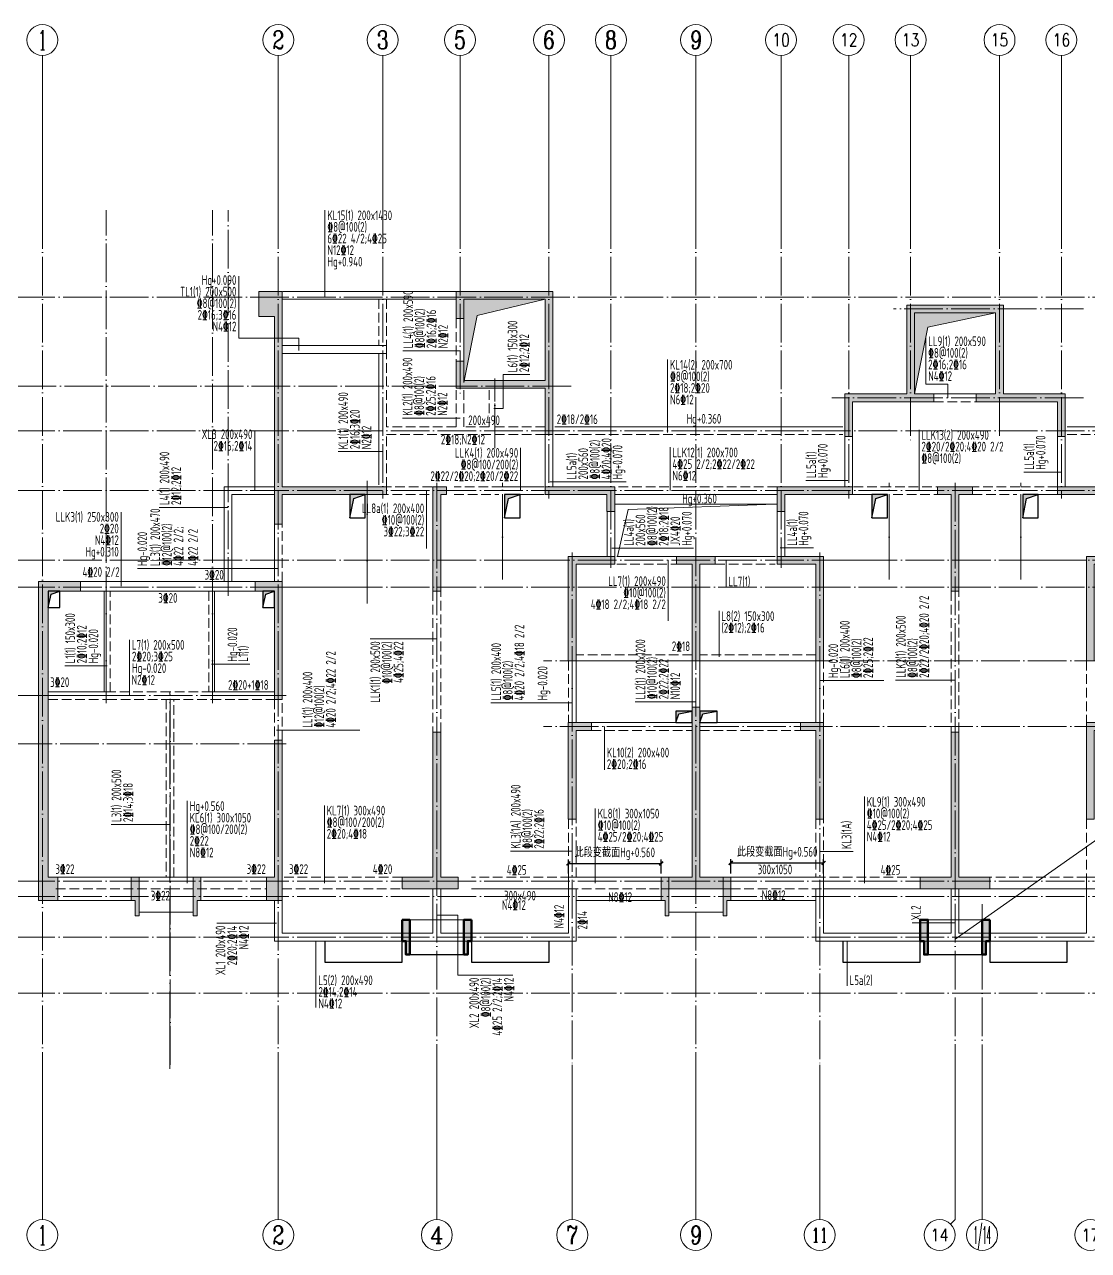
# Model space of a CAD drawing. Extents: x 5874492 to 7194610, y -939842 to -279257.
# Drawn here: x 6987023 to 7014535, y -743346 to -711637 of the extents above; entities that cross this region are included whole.
import ezdxf
from ezdxf.enums import TextEntityAlignment as Align

# ---------------------------------------------------------------- set-up
doc = ezdxf.new("R2010")
doc.units = 0
doc.header["$LTSCALE"] = 1000
doc.linetypes.add('DASH', pattern=[0.35, 0.25, -0.1])
doc.linetypes.add('DOTE', pattern=[2.42, 2, -0.2, 0.02, -0.2])
for name, color, linetype, lineweight in [('A-墙体', 140, 'Continuous', 50), ('A-大样-填充', 8, 'Continuous', 9), ('A-标注-轴号', 3, 'Continuous', 15), ('A-标注-轴号文字', 7, 'Continuous', 15), ('A-轴线-塔楼', 1, 'DOTE', 9), ('A-轴线-塔楼$J4-三层平面图-山2', 1, 'DOTE', 9), ('A-轴线-隔墙', 41, 'DOTE', 9), ('S-基础-DQ', 6, 'Continuous', 20), ('S-墙柱-HATCH', 251, 'Continuous', 20), ('S-墙柱-WALL', 6, 'Continuous', 20), ('S-大样-DIM', 3, 'Continuous', 20), ('S-大样-HATCH', 251, 'Continuous', 20), ('S-大样-实线', 2, 'Continuous', 20), ('S-板-BEAM', 4, 'DASH', 20), ('S-板-BEAM-CON', 2, 'Continuous', 20), ('S-板-板面填充', 251, 'Continuous', 20), ('S-板-模板线条', 140, 'Continuous', 20), ('S-板-洞口边线', 211, 'Continuous', 20), ('S-梁-垂直原位标注', 140, 'Continuous', 20), ('S-梁-垂直集中标注', 45, 'Continuous', 20), ('S-梁-水平原位标注', 21, 'Continuous', 20), ('S-梁-水平集中标注', 191, 'Continuous', 20), ('S-轴网-轴号', 3, 'Continuous', 20)]:
    doc.layers.add(name, color=color, linetype=linetype, lineweight=lineweight)
doc.layers.add('HOLE', color=5, linetype='Continuous')
doc.layers.add('HOLE_HATCH', color=9, linetype='Continuous')
doc.styles.add('_TCH_AXIS', font='COMPLEX.shx', dxfattribs={"bigfont": 'hztxt.shx'})
doc.styles.add('COMPLEX', font='COMPLEX')
doc.styles.add('TSSD_Rein', font='tssdeng.shx', dxfattribs={"width": 0.7, "bigfont": 'hztxt.shx'})
doc.styles.add('TSSD_REIN_T3', font='tssdeng.shx', dxfattribs={"width": 0.7, "bigfont": 'hztxt.shx'})
doc.dimstyles.new('_TCH_ARCH&&100', dxfattribs={"dimtxt": 250, "dimasz": 100, "dimexe": 100, "dimexo": 100, "dimgap": 100, "dimtad": 1, "dimdec": 0, "dimzin": 0, "dimdsep": 46, "dimtxsty": 'TSSD_REIN_T3', "dimblk": 'ARCHTICK', "dimcen": 0.09, "dimclrt": 7, "dimazin": 2, "dimtfac": 1, "dimtdec": 0, "dimtix": 1, "dimtmove": 2, "dimatfit": 3, "dimfxl": 0, "dimtolj": 1, "dimtzin": 0, "dimarcsym": 0})

# ---------------------------------------------------------------- blocks, each defined once
blk = doc.blocks.new('20191023.11405152')
at = {"layer": 'S-大样-HATCH'}
h = blk.add_hatch(color=256, dxfattribs=at)
h.dxf.hatch_style = 1
h.paths.add_polyline_path([(-100, 0), (0, 0), (0, -400), (100, -400), (100, 600), (-100, 600)])
at = {"layer": 'S-大样-实线'}
blk.add_lwpolyline([(-100, 0), (0, 0), (0, -400), (100, -400), (100, 600), (-100, 600)], close=True, dxfattribs=at)
blk = doc.blocks.new('_ArchTick')
at = {"color": 0, "linetype": 'ByBlock', "const_width": 0.4}
blk.add_lwpolyline([(-0.5, -0.5), (0.5, 0.5)], dxfattribs=at)
blk = doc.blocks.new('*D1884')
at = {"layer": 'Defpoints', "color": 0, "linetype": 'Continuous'}
for p in [(7003485, -733335), (7001085, -733693), (7003485, -733693)]:
    blk.add_point(p, dxfattribs=at)
at = {"layer": 'S-梁-水平集中标注', "color": 0, "linetype": 'Continuous', "lineweight": -2}
for p, q in [((7001085, -733593), (7001085, -733235)), ((7001085, -733335), (7003485, -733335)), ((7003485, -733593), (7003485, -733235))]:
    blk.add_line(p, q, dxfattribs=at)
at = {"layer": 'S-梁-水平集中标注', "color": 0, "linetype": 'Continuous', "lineweight": -2, "xscale": 100, "yscale": 100, "zscale": 100, "rotation": 180}
blk.add_blockref('_ArchTick', (7001085, -733335), dxfattribs=at)
at = {"layer": 'S-梁-水平集中标注', "color": 0, "linetype": 'Continuous', "lineweight": -2, "xscale": 100, "yscale": 100, "zscale": 100}
blk.add_blockref('_ArchTick', (7003485, -733335), dxfattribs=at)
at = {"layer": 'S-梁-水平集中标注', "color": 7, "linetype": 'Continuous', "insert": (7002285, -733086), "char_height": 250, "attachment_point": 5, "style": 'TSSD_REIN_T3'}
blk.add_mtext('\\A1;此段变截面Hg+0.560', dxfattribs=at)
blk = doc.blocks.new('*D1885')
at = {"layer": 'Defpoints', "color": 0, "linetype": 'Continuous'}
for p in [(7007685, -733321), (7005285, -733693), (7007685, -733693)]:
    blk.add_point(p, dxfattribs=at)
at = {"layer": 'S-梁-水平集中标注', "color": 0, "linetype": 'Continuous', "lineweight": -2}
for p, q in [((7005285, -733593), (7005285, -733221)), ((7005285, -733321), (7007685, -733321)), ((7007685, -733593), (7007685, -733221))]:
    blk.add_line(p, q, dxfattribs=at)
at = {"layer": 'S-梁-水平集中标注', "color": 0, "linetype": 'Continuous', "lineweight": -2, "xscale": 100, "yscale": 100, "zscale": 100, "rotation": 180}
blk.add_blockref('_ArchTick', (7005285, -733321), dxfattribs=at)
at = {"layer": 'S-梁-水平集中标注', "color": 0, "linetype": 'Continuous', "lineweight": -2, "xscale": 100, "yscale": 100, "zscale": 100}
blk.add_blockref('_ArchTick', (7007685, -733321), dxfattribs=at)
at = {"layer": 'S-梁-水平集中标注', "color": 7, "linetype": 'Continuous', "insert": (7006485, -733072), "char_height": 250, "attachment_point": 5, "style": 'TSSD_REIN_T3'}
blk.add_mtext('\\A1;此段变截面Hg+0.560', dxfattribs=at)
blk = doc.blocks.new('sfdhgfjhgfkjhgkjhgk')
at = {"layer": 'S-板-BEAM'}
for p, q in [((6597491, -1417404), (6597491, -1418604)), ((6597691, -1418704), (6597691, -1417404)), ((6599491, -1417904), (6599491, -1419054)), ((6597691, -1420704), (6597691, -1418704)), ((6599491, -1419754), (6599491, -1420704)), ((6599691, -1420704), (6599691, -1419754)), ((6600341, -1419754), (6600341, -1420704)), ((6600491, -1420704), (6600491, -1419754)), ((6611841, -1420054), (6612941, -1420054)), ((6599491, -1420704), (6597691, -1420704)), ((6600341, -1420704), (6599691, -1420704)), ((6601791, -1420704), (6600491, -1420704)), ((6597691, -1422254), (6597691, -1420904)), ((6597691, -1420904), (6601791, -1420904)), ((6602041, -1420904), (6609491, -1420904)), ((6615291, -1420904), (6621741, -1420904)), ((6598866, -1422254), (6597691, -1422254)), ((6600666, -1422254), (6599441, -1422254)), ((6607791, -1422254), (6603591, -1422254)), ((6610716, -1422254), (6609741, -1422254)), ((6612141, -1422254), (6610716, -1422254)), ((6614066, -1422254), (6612841, -1422254)), ((6615041, -1422254), (6614066, -1422254)), ((6597141, -1422454), (6598866, -1422454)), ((6599441, -1422454), (6600591, -1422454)), ((6610791, -1422454), (6612141, -1422454)), ((6612841, -1422454), (6613991, -1422454)), ((6594991, -1424704), (6594991, -1423224)), ((6603641, -1424254), (6605191, -1424254)), ((6606191, -1424254), (6607741, -1424254)), ((6590541, -1427554), (6590541, -1424954)), ((6593091, -1424954), (6593091, -1427554)), ((6598891, -1424954), (6598891, -1428604)), ((6599091, -1428604), (6599091, -1424954)), ((6612291, -1424954), (6612291, -1428604)), ((6612491, -1428604), (6612491, -1424954)), ((6602391, -1426754), (6602391, -1428354)), ((6605591, -1426604), (6602591, -1426604)), ((6608791, -1426604), (6605791, -1426604)), ((6608991, -1428354), (6608991, -1426754)), ((6615791, -1426754), (6615791, -1428354)), ((6588941, -1427754), (6590466, -1427754)), ((6592091, -1427554), (6590466, -1427554)), ((6590466, -1427754), (6592091, -1427754)), ((6591991, -1427754), (6591991, -1432354)), ((6593166, -1427554), (6592091, -1427554)), ((6592091, -1427754), (6593166, -1427754)), ((6592191, -1432354), (6592191, -1427754)), ((6593166, -1427754), (6594791, -1427754)), ((6594791, -1427754), (6594791, -1428804)), ((6594991, -1428804), (6594991, -1427754)), ((6602991, -1428554), (6605591, -1428554)), ((6605791, -1428554), (6608391, -1428554)), ((6602391, -1430854), (6602391, -1432354)), ((6602591, -1432354), (6602591, -1430854)), ((6608791, -1430854), (6608791, -1432354)), ((6608991, -1432354), (6608991, -1430854)), ((6615791, -1430854), (6615791, -1432354)), ((6598091, -1432354), (6594991, -1432354)), ((6602441, -1432354), (6599891, -1432354)), ((6611841, -1432354), (6608991, -1432354)), ((6615791, -1432354), (6613291, -1432354)), ((6589141, -1432654), (6592091, -1432654)), ((6592091, -1432654), (6594591, -1432654)), ((6594991, -1432654), (6598091, -1432654)), ((6602391, -1432654), (6604791, -1432654)), ((6606591, -1432654), (6608991, -1432654)), ((6615791, -1432654), (6618191, -1432654))]:
    blk.add_line(p, q, dxfattribs=at)
at = {"layer": 'S-板-BEAM-CON'}
for p, q in [((6597606, -1417202), (6595006, -1417202)), ((6599491, -1417204), (6597591, -1417204)), ((6594991, -1417404), (6597591, -1417404)), ((6597591, -1417404), (6599491, -1417404)), ((6599691, -1419054), (6599691, -1417904)), ((6597691, -1418604), (6594991, -1418604)), ((6594991, -1418804), (6597691, -1418804)), ((6597491, -1418804), (6597491, -1422204)), ((6612941, -1419854), (6611841, -1419854)), ((6609491, -1420704), (6602041, -1420704)), ((6621741, -1420704), (6615291, -1420704)), ((6601791, -1420904), (6601791, -1422254)), ((6601991, -1422254), (6601991, -1420904)), ((6609541, -1420954), (6609541, -1422254)), ((6609741, -1422254), (6609741, -1420954)), ((6615041, -1420954), (6615041, -1422254)), ((6615241, -1422254), (6615241, -1420954)), ((6594791, -1422254), (6593491, -1422254)), ((6593491, -1422254), (6593491, -1424704)), ((6601766, -1422254), (6600666, -1422254)), ((6593691, -1422454), (6594791, -1422454)), ((6593691, -1424704), (6593691, -1422454)), ((6600741, -1422454), (6601766, -1422454)), ((6603591, -1422454), (6607791, -1422454)), ((6603591, -1422704), (6607791, -1422704)), ((6609741, -1422454), (6610641, -1422454)), ((6614141, -1422454), (6615041, -1422454)), ((6603391, -1422894), (6603391, -1424054)), ((6603591, -1424054), (6603591, -1422894)), ((6607791, -1422894), (6607791, -1424054)), ((6607991, -1424054), (6607991, -1422894)), ((6594791, -1423224), (6594791, -1424704)), ((6605191, -1424054), (6603641, -1424054)), ((6607741, -1424054), (6606191, -1424054)), ((6590466, -1424704), (6589781, -1424704)), ((6589781, -1424954), (6590466, -1424954)), ((6590391, -1424954), (6590391, -1427554)), ((6593166, -1424704), (6590466, -1424704)), ((6593166, -1424954), (6590466, -1424954)), ((6590466, -1424954), (6593166, -1424954)), ((6593591, -1424704), (6593166, -1424704)), ((6593166, -1424954), (6593591, -1424954)), ((6593241, -1427554), (6593241, -1424954)), ((6594291, -1424704), (6593591, -1424704)), ((6593591, -1424954), (6594291, -1424954)), ((6602591, -1426754), (6605591, -1426754)), ((6602591, -1428354), (6602591, -1426754)), ((6605591, -1426754), (6605591, -1427954)), ((6605791, -1426754), (6608791, -1426754)), ((6605791, -1426754), (6605791, -1427954)), ((6608791, -1426754), (6608791, -1428354)), ((6590466, -1427554), (6588941, -1427554)), ((6594791, -1427554), (6593166, -1427554)), ((6605591, -1428354), (6602991, -1428354)), ((6608391, -1428354), (6605791, -1428354)), ((6592091, -1432354), (6589141, -1432354)), ((6594591, -1432354), (6592091, -1432354)), ((6604791, -1432354), (6602391, -1432354)), ((6602391, -1432354), (6602391, -1433804)), ((6608991, -1432354), (6606591, -1432354)), ((6608991, -1433804), (6608991, -1432354)), ((6618191, -1432354), (6615791, -1432354)), ((6615791, -1432354), (6615791, -1433804)), ((6598891, -1432654), (6598891, -1433804)), ((6599091, -1433804), (6599091, -1432654)), ((6599891, -1432654), (6602391, -1432654)), ((6602591, -1434004), (6602591, -1432654)), ((6608791, -1432654), (6608791, -1434004)), ((6608991, -1432654), (6611841, -1432654)), ((6612291, -1432654), (6612291, -1433804)), ((6612491, -1433804), (6612491, -1432654)), ((6613291, -1432654), (6615791, -1432654)), ((6594791, -1432954), (6594791, -1434004)), ((6594991, -1433804), (6594991, -1432954)), ((6598891, -1433804), (6594991, -1433804)), ((6602391, -1433804), (6599091, -1433804)), ((6612291, -1433804), (6608991, -1433804)), ((6615791, -1433804), (6612491, -1433804)), ((6594791, -1434004), (6598991, -1434004)), ((6598991, -1434004), (6602591, -1434004)), ((6608791, -1434004), (6612391, -1434004)), ((6612391, -1434004), (6615991, -1434004))]:
    blk.add_line(p, q, dxfattribs=at)
at = {"layer": 'S-板-模板线条', "lineweight": -3}
for p, q in [((6596091, -1434004), (6596091, -1434554)), ((6598091, -1434554), (6598091, -1433954)), ((6599891, -1433954), (6599891, -1434554)), ((6601891, -1434554), (6601891, -1434004)), ((6609491, -1434004), (6609491, -1434554)), ((6611491, -1434554), (6611491, -1434004)), ((6613291, -1434004), (6613291, -1434554)), ((6615291, -1434554), (6615291, -1434004)), ((6598291, -1434354), (6599691, -1434354)), ((6611691, -1434354), (6613091, -1434354)), ((6596091, -1434554), (6598091, -1434554)), ((6599891, -1434554), (6601891, -1434554)), ((6609491, -1434554), (6611491, -1434554)), ((6613291, -1434554), (6615291, -1434554))]:
    blk.add_line(p, q, dxfattribs=at)
at = {"layer": 'S-板-模板线条', "ltscale": 0.5}
for points in [[(6588691, -1432954), (6591191, -1432954), (6591191, -1433354), (6591291, -1433354), (6591291, -1433254), (6592691, -1433254), (6592691, -1433354), (6592791, -1433354), (6592791, -1432954), (6594791, -1432954), (6594791, -1434004), (6598091, -1434004), (6598091, -1433454), (6599891, -1433454), (6599891, -1434004), (6602591, -1434004), (6602591, -1432954), (6604891, -1432954), (6604891, -1433354), (6604991, -1433354), (6604991, -1433254), (6606391, -1433254), (6606391, -1433354), (6606491, -1433354), (6606491, -1432954), (6608791, -1432954), (6608791, -1434004), (6611491, -1434004), (6611491, -1433454), (6612391, -1433454)], [(6615991, -1434004), (6613291, -1434004), (6613291, -1433454), (6612391, -1433454)]]:
    blk.add_lwpolyline(points, dxfattribs=at)
blk = doc.blocks.new('safdjhfgjhgfkjhgk')
at = {"layer": 'S-梁-水平集中标注'}
blk.add_line((6921835, -1434004), (6921835, -1435166), dxfattribs=at)
at = {"layer": 'S-梁-水平集中标注', "linetype": 'Continuous', "style": 'TSSD_Rein', "width": 0.7}
blk.add_text('L5a(2)', height=250, dxfattribs=at).set_placement((6921898, -1435143))
blk = doc.blocks.new('_AXISO')
blk.add_circle((0, 0), 0.5)
at = {"layer": 'S-轴网-轴号', "style": 'COMPLEX', "width": 1.041667}
blk.add_attdef('A', text='', height=0.56, dxfattribs=at).set_placement((-0.25, -0.28), (0.25, -0.28), align=Align.FIT)
blk = doc.blocks.new('ZHOUWANG3')
at = {"layer": 'A-标注-轴号'}
for p, q in [((88652, 248942), (88652, 252942)), ((94752, 248942), (94752, 252942)), ((97452, 248942), (97452, 252942)), ((99452, 248942), (99452, 252942)), ((101752, 248942), (101752, 252942)), ((103352, 248942), (103352, 252942)), ((105552, 248942), (105552, 252942)), ((107752, 248942), (107752, 252942)), ((109502, 248942), (109502, 252942)), ((111102, 248942), (111102, 252942)), ((113402, 248942), (113402, 252942)), ((115002, 248942), (115002, 252942)), ((88652, 226834), (88652, 222834)), ((94752, 226834), (94752, 222834)), ((98852, 226834), (98852, 222834)), ((102352, 226834), (102352, 222834)), ((105552, 226834), (105552, 222834)), ((108752, 226834), (108752, 222834)), ((112252, 226834), (112252, 222834)), ((112952, 226834), (112952, 222834)), ((112135, 222716), (112252, 222834))]:
    blk.add_line(p, q, dxfattribs=at)
at = {"layer": 'A-轴线-塔楼', "linetype": 'DOTE', "ltscale": 0.5}
for p, q in [((88652, 248942), (88652, 226834)), ((94752, 248942), (94752, 226834)), ((97452, 248942), (97452, 241486)), ((99452, 248942), (99452, 244136)), ((101752, 248942), (101752, 241486)), ((103352, 248942), (103352, 239686)), ((105552, 248942), (105552, 226834)), ((107752, 248942), (107752, 239686)), ((109502, 248942), (109502, 241486)), ((111102, 248942), (111102, 242986)), ((113402, 248942), (113402, 243076)), ((115002, 248942), (115002, 241486)), ((139798, 246686), (85362, 246686)), ((115570, 246386), (110660, 246386)), ((102322, 244386), (85362, 244386)), ((115570, 244086), (109062, 244086)), ((139798, 243236), (85362, 243236)), ((139798, 241686), (85362, 241686)), ((98852, 241886), (98852, 226834)), ((112252, 241886), (112252, 226834)), ((102352, 240086), (102352, 226834)), ((108752, 240086), (108752, 226834)), ((139798, 239886), (85362, 239886)), ((139798, 239186), (85362, 239186)), ((122394, 235586), (101608, 235586)), ((139798, 231586), (85362, 231586)), ((112952, 230993), (112952, 226834)), ((139798, 228686), (85362, 228686))]:
    blk.add_line(p, q, dxfattribs=at)
at = {"layer": 'A-轴线-隔墙', "ltscale": 0.5}
for p, q in [((90302, 236186), (90302, 248942)), ((93052, 236186), (93052, 248942)), ((93452, 238966), (93452, 248942)), ((100352, 242784), (100352, 244586)), ((97052, 238770), (97052, 241936)), ((100552, 239386), (100552, 241886)), ((110552, 239386), (110552, 241886)), ((113952, 239386), (113952, 241886)), ((122394, 237286), (101608, 237286)), ((94952, 236386), (85362, 236386)), ((91952, 226834), (91952, 236486)), ((94952, 235136), (85362, 235136)), ((139798, 231186), (85362, 231186)), ((139798, 230136), (85362, 230136))]:
    blk.add_line(p, q, dxfattribs=at)
at = {"layer": 'A-标注-轴号'}
ref = blk.add_blockref('_AXISO', (88652, 253342), dxfattribs=dict(at, xscale=800, yscale=800, zscale=800))
ref.add_attrib('A', '1', dxfattribs={"layer": 'A-标注-轴号文字', "ltscale": 0.2, "height": 515, "style": '_TCH_AXIS'}).set_placement((88542, 253085), (88762, 253085), align=Align.FIT)
ref = blk.add_blockref('_AXISO', (94752, 253342), dxfattribs=dict(at, xscale=800, yscale=800, zscale=800))
ref.add_attrib('A', '2', dxfattribs={"layer": 'A-标注-轴号文字', "ltscale": 0.2, "height": 466, "style": '_TCH_AXIS'}).set_placement((94597, 253109), (94907, 253109), align=Align.FIT)
ref = blk.add_blockref('_AXISO', (97452, 253342), dxfattribs=dict(at, xscale=800, yscale=800, zscale=800))
ref.add_attrib('A', '3', dxfattribs={"layer": 'A-标注-轴号文字', "ltscale": 0.2, "height": 466, "style": '_TCH_AXIS'}).set_placement((97297, 253109), (97607, 253109), align=Align.FIT)
ref = blk.add_blockref('_AXISO', (99452, 253342), dxfattribs=dict(at, xscale=800, yscale=800, zscale=800))
ref.add_attrib('A', '5', dxfattribs={"layer": 'A-标注-轴号文字', "ltscale": 0.2, "height": 466, "style": '_TCH_AXIS'}).set_placement((99297, 253109), (99607, 253109), align=Align.FIT)
ref = blk.add_blockref('_AXISO', (101752, 253342), dxfattribs=dict(at, xscale=800, yscale=800, zscale=800))
ref.add_attrib('A', '6', dxfattribs={"layer": 'A-标注-轴号文字', "ltscale": 0.2, "height": 466, "style": '_TCH_AXIS'}).set_placement((101597, 253109), (101907, 253109), align=Align.FIT)
ref = blk.add_blockref('_AXISO', (103352, 253342), dxfattribs=dict(at, xscale=800, yscale=800, zscale=800))
ref.add_attrib('A', '8', dxfattribs={"layer": 'A-标注-轴号文字', "ltscale": 0.2, "height": 466, "style": '_TCH_AXIS'}).set_placement((103197, 253109), (103507, 253109), align=Align.FIT)
ref = blk.add_blockref('_AXISO', (105552, 253342), dxfattribs=dict(at, xscale=800, yscale=800, zscale=800))
ref.add_attrib('A', '9', dxfattribs={"layer": 'A-标注-轴号文字', "ltscale": 0.2, "height": 466, "style": '_TCH_AXIS'}).set_placement((105397, 253109), (105707, 253109), align=Align.FIT)
ref = blk.add_blockref('_AXISO', (107752, 253342), dxfattribs=dict(at, xscale=800, yscale=800, zscale=800))
ref.add_attrib('A', '10', dxfattribs={"layer": 'A-标注-轴号文字', "ltscale": 0.2, "height": 328.4, "style": '_TCH_AXIS'}).set_placement((107525, 253178), (107979, 253178), align=Align.FIT)
ref = blk.add_blockref('_AXISO', (109502, 253342), dxfattribs=dict(at, xscale=800, yscale=800, zscale=800))
ref.add_attrib('A', '12', dxfattribs={"layer": 'A-标注-轴号文字', "ltscale": 0.2, "height": 328.4, "style": '_TCH_AXIS'}).set_placement((109275, 253178), (109729, 253178), align=Align.FIT)
ref = blk.add_blockref('_AXISO', (111102, 253342), dxfattribs=dict(at, xscale=800, yscale=800, zscale=800))
ref.add_attrib('A', '13', dxfattribs={"layer": 'A-标注-轴号文字', "ltscale": 0.2, "height": 328.4, "style": '_TCH_AXIS'}).set_placement((110875, 253178), (111329, 253178), align=Align.FIT)
ref = blk.add_blockref('_AXISO', (113402, 253342), dxfattribs=dict(at, xscale=800, yscale=800, zscale=800))
ref.add_attrib('A', '15', dxfattribs={"layer": 'A-标注-轴号文字', "ltscale": 0.2, "height": 328.4, "style": '_TCH_AXIS'}).set_placement((113175, 253178), (113629, 253178), align=Align.FIT)
ref = blk.add_blockref('_AXISO', (115002, 253342), dxfattribs=dict(at, xscale=800, yscale=800, zscale=800))
ref.add_attrib('A', '16', dxfattribs={"layer": 'A-标注-轴号文字', "ltscale": 0.2, "height": 328.4, "style": '_TCH_AXIS'}).set_placement((114775, 253178), (115229, 253178), align=Align.FIT)
ref = blk.add_blockref('_AXISO', (88652, 222434), dxfattribs=dict(at, xscale=800, yscale=800, zscale=800))
ref.add_attrib('A', '1', dxfattribs={"layer": 'A-标注-轴号文字', "ltscale": 0.2, "height": 515, "style": '_TCH_AXIS'}).set_placement((88542, 222176), (88762, 222176), align=Align.FIT)
ref = blk.add_blockref('_AXISO', (94752, 222434), dxfattribs=dict(at, xscale=800, yscale=800, zscale=800))
ref.add_attrib('A', '2', dxfattribs={"layer": 'A-标注-轴号文字', "ltscale": 0.2, "height": 466, "style": '_TCH_AXIS'}).set_placement((94597, 222201), (94907, 222201), align=Align.FIT)
ref = blk.add_blockref('_AXISO', (98852, 222434), dxfattribs=dict(at, xscale=800, yscale=800, zscale=800))
ref.add_attrib('A', '4', dxfattribs={"layer": 'A-标注-轴号文字', "ltscale": 0.2, "height": 445, "style": '_TCH_AXIS'}).set_placement((98682, 222211), (99022, 222211), align=Align.FIT)
ref = blk.add_blockref('_AXISO', (102352, 222434), dxfattribs=dict(at, xscale=800, yscale=800, zscale=800))
ref.add_attrib('A', '7', dxfattribs={"layer": 'A-标注-轴号文字', "ltscale": 0.2, "height": 466, "style": '_TCH_AXIS'}).set_placement((102197, 222201), (102507, 222201), align=Align.FIT)
ref = blk.add_blockref('_AXISO', (105552, 222434), dxfattribs=dict(at, xscale=800, yscale=800, zscale=800))
ref.add_attrib('A', '9', dxfattribs={"layer": 'A-标注-轴号文字', "ltscale": 0.2, "height": 466, "style": '_TCH_AXIS'}).set_placement((105397, 222201), (105707, 222201), align=Align.FIT)
ref = blk.add_blockref('_AXISO', (108752, 222434), dxfattribs=dict(at, xscale=800, yscale=800, zscale=800))
ref.add_attrib('A', '11', dxfattribs={"layer": 'A-标注-轴号文字', "ltscale": 0.2, "height": 368.8, "style": '_TCH_AXIS'}).set_placement((108541, 222249), (108963, 222249), align=Align.FIT)
ref = blk.add_blockref('_AXISO', (111852, 222434), dxfattribs=dict(at, xscale=800, yscale=800, zscale=800))
ref.add_attrib('A', '14', dxfattribs={"layer": 'A-标注-轴号文字', "ltscale": 0.2, "height": 314.1, "style": '_TCH_AXIS'}).set_placement((111620, 222277), (112084, 222277), align=Align.FIT)
ref = blk.add_blockref('_AXISO', (112952, 222434), dxfattribs=dict(at, xscale=800, yscale=800, zscale=800))
ref.add_attrib('A', '1/14', dxfattribs={"layer": 'A-标注-轴号文字', "ltscale": 0.2, "height": 452.5, "style": '_TCH_AXIS', "width": 0.308824}).set_placement((112726, 222207), (113178, 222207), align=Align.FIT)
ref = blk.add_blockref('_AXISO', (115752, 222434), dxfattribs=dict(at, xscale=800, yscale=800, zscale=800))
ref.add_attrib('A', '17', dxfattribs={"layer": 'A-标注-轴号文字', "ltscale": 0.2, "height": 328.4, "style": '_TCH_AXIS'}).set_placement((115525, 222269), (115979, 222269), align=Align.FIT)
blk = doc.blocks.new('sgjhfgjhgj')
at = {"layer": 'HOLE_HATCH', "ltscale": 0.5}
for points in [[(268519, 605212), (268919, 605212), (268619, 605112), (268519, 604612)], [(272519, 605212), (272919, 605212), (272619, 605112), (272519, 604612)], [(282019, 605212), (282419, 605212), (282119, 605112), (282019, 604612)], [(285919, 605212), (286319, 605212), (286019, 605112), (285919, 604612)], [(260719, 602712), (261019, 602712), (260794, 602637), (260719, 602292)], [(266269, 602712), (266569, 602712), (266344, 602637), (266269, 602292)], [(276948, 599612), (277368, 599612), (277023, 599537), (276948, 599312)], [(277569, 599612), (278014, 599612), (277644, 599537), (277569, 599312)]]:
    blk.add_hatch(color=256, dxfattribs=at).paths.add_polyline_path(points)
at = {"layer": 'HOLE', "ltscale": 0.5}
for points in [[(268519, 604612), (268919, 604612), (268919, 605212), (268519, 605212)], [(272519, 604612), (272919, 604612), (272919, 605212), (272519, 605212)], [(282019, 604612), (282419, 604612), (282419, 605212), (282019, 605212)], [(285919, 604612), (286319, 604612), (286319, 605212), (285919, 605212)], [(260719, 602292), (261019, 602292), (261019, 602712), (260719, 602712)], [(266269, 602292), (266569, 602292), (266569, 602712), (266269, 602712)], [(276948, 599312), (277368, 599312), (277368, 599612), (276948, 599612)], [(277569, 599312), (278014, 599312), (278014, 599612), (277569, 599612)]]:
    blk.add_lwpolyline(points, close=True, dxfattribs=at)
for points in [[(268519, 604612), (268619, 605112), (268919, 605212)], [(272519, 604612), (272619, 605112), (272919, 605212)], [(282019, 604612), (282119, 605112), (282419, 605212)], [(285919, 604612), (286019, 605112), (286319, 605212)], [(260719, 602292), (260794, 602637), (261019, 602712)], [(266269, 602292), (266344, 602637), (266569, 602712)], [(276948, 599312), (277023, 599537), (277368, 599612)], [(277569, 599312), (277644, 599537), (278014, 599612)]]:
    blk.add_lwpolyline(points, dxfattribs=at)
blk = doc.blocks.new('safhgfjhgfj')
at = {"layer": 'S-墙柱-HATCH', "ltscale": 0.2}
h = blk.add_hatch(color=256, dxfattribs=at)
h.paths.add_polyline_path([(6336110, -688648), (6336110, -694018), (6335910, -694018), (6335910, -693248), (6333210, -693248), (6333210, -693048), (6333310, -693048), (6335910, -693048), (6335910, -687998), (6336510, -687998), (6336510, -688648)])
h.paths.add_polyline_path([(6312710, -703448), (6312710, -703148), (6311910, -703148), (6311910, -698748), (6311710, -698748), (6311710, -703148), (6310910, -703148), (6310910, -703448)])
h.paths.add_polyline_path([(6311910, -697548), (6311710, -697548), (6311710, -695048), (6311310, -695048), (6311310, -694848), (6312310, -694848), (6312310, -695048), (6311910, -695048)])
h.paths.add_polyline_path([(6325110, -697548), (6325310, -697548), (6325310, -695048), (6325710, -695048), (6325710, -694848), (6324710, -694848), (6324710, -695048), (6325110, -695048)])
h.paths.add_polyline_path([(6324310, -703448), (6324310, -703148), (6325110, -703148), (6325110, -698748), (6325310, -698748), (6325310, -703148), (6326110, -703148), (6326110, -703448)])
h.paths.add_polyline_path([(6331360, -703448), (6331360, -703148), (6331810, -703148), (6331810, -699398), (6332010, -699398), (6332010, -703148), (6332810, -703148), (6332810, -703448)])
h.paths.add_polyline_path([(6332010, -695748), (6331810, -695748), (6331810, -693248), (6331660, -693248), (6331660, -693048), (6332010, -693048)])
h.paths.add_polyline_path([(6336310, -703148), (6336110, -703148), (6336110, -699598), (6335910, -699598), (6335910, -703748), (6336310, -703748)])
h.paths.add_polyline_path([(6336610, -695748), (6336110, -695748), (6336110, -698548), (6335910, -698548), (6335910, -695498), (6336610, -695498)])
h.paths.add_polyline_path([(6319410, -703448), (6319410, -703148), (6318610, -703148), (6318610, -699398), (6318410, -699398), (6318410, -703148), (6317610, -703148), (6317610, -703448)])
h.paths.add_polyline_path([(6318410, -695748), (6318610, -695748), (6318610, -693248), (6318960, -693248), (6318960, -693048), (6318060, -693048), (6318060, -693248), (6318410, -693248)])
h.paths.add_polyline_path([(6307910, -693048), (6307910, -693248), (6309510, -693248), (6309510, -693688), (6309710, -693688), (6309710, -693048)])
h.paths.add_polyline_path([(6314110, -693248), (6315860, -693248), (6315860, -693048), (6313910, -693048), (6313910, -693688), (6314110, -693688)])
h.paths.add_polyline_path([(6322910, -693248), (6321160, -693248), (6321160, -693048), (6323110, -693048), (6323110, -693688), (6322910, -693688)])
h.paths.add_polyline_path([(6329135, -693048), (6329135, -693248), (6327510, -693248), (6327510, -693688), (6327310, -693688), (6327310, -693048)])
h.paths.add_polyline_path([(6321360, -691748), (6321360, -690648), (6319760, -690648), (6319760, -688348), (6317260, -688348), (6317260, -690648), (6315660, -690648), (6315660, -691748), (6315860, -691748), (6315860, -690848), (6317960, -690848), (6317960, -690648), (6317460, -690648), (6317460, -688548), (6319560, -688548), (6319560, -690648), (6319060, -690648), (6319060, -690848), (6321160, -690848), (6321160, -691748)])
h.paths.add_polyline_path([(6307910, -690498), (6307910, -691698), (6308110, -691698), (6308110, -687998), (6305610, -687998), (6305610, -688698), (6305810, -688698), (6305810, -688198), (6307910, -688198), (6307910, -690298), (6305810, -690298), (6305810, -689798), (6305610, -689798), (6305610, -690498)])
h.paths.add_polyline_path([(6300910, -688648), (6300910, -694018), (6301110, -694018), (6301110, -693248), (6303810, -693248), (6303810, -693048), (6303710, -693048), (6301110, -693048), (6301110, -687998), (6300510, -687998), (6300510, -688648)])
h.paths.add_polyline_path([(6313910, -695048), (6314910, -695048), (6314910, -697548), (6315110, -697548), (6315110, -694848), (6313910, -694848)])
h.paths.add_polyline_path([(6300410, -695748), (6300910, -695748), (6300910, -698548), (6301110, -698548), (6301110, -695498), (6300410, -695498)])
h.paths.add_polyline_path([(6295310, -703148), (6295060, -703148), (6295060, -695748), (6295900, -695748), (6295900, -695498), (6294810, -695498), (6294810, -703748), (6295310, -703748)])
h.paths.add_polyline_path([(6305660, -703448), (6305660, -703148), (6305210, -703148), (6305210, -699398), (6305010, -699398), (6305010, -703148), (6304210, -703148), (6304210, -703448)])
h.paths.add_polyline_path([(6315110, -701648), (6315110, -699148), (6314510, -699148), (6314510, -699348), (6314910, -699348), (6314910, -701648)])
h.paths.add_polyline_path([(6308710, -699348), (6309110, -699348), (6309110, -699148), (6308510, -699148), (6308510, -701648), (6308710, -701648)])
h.paths.add_polyline_path([(6308710, -695048), (6309710, -695048), (6309710, -694848), (6308510, -694848), (6308510, -697548), (6308710, -697548)])
h.paths.add_polyline_path([(6305010, -695748), (6305210, -695748), (6305210, -693248), (6305360, -693248), (6305360, -693048), (6305010, -693048)])
h.paths.add_polyline_path([(6328110, -690798), (6330810, -690798), (6330810, -690148), (6330610, -690148), (6330610, -690598), (6328110, -690598), (6328110, -688598), (6330610, -688598), (6330610, -689048), (6330810, -689048), (6330810, -687998), (6330310, -687998), (6330310, -688398), (6327910, -688398), (6327910, -691698), (6328110, -691698)])
h.paths.add_polyline_path([(6323110, -695048), (6322110, -695048), (6322110, -697548), (6321910, -697548), (6321910, -694848), (6323110, -694848)])
h.paths.add_polyline_path([(6341710, -703148), (6341960, -703148), (6341960, -695748), (6341120, -695748), (6341120, -695498), (6342210, -695498), (6342210, -703748), (6341710, -703748)])
h.paths.add_polyline_path([(6321910, -701648), (6321910, -699148), (6322510, -699148), (6322510, -699348), (6322110, -699348), (6322110, -701648)])
h.paths.add_polyline_path([(6328310, -699348), (6327910, -699348), (6327910, -699148), (6328510, -699148), (6328510, -701648), (6328310, -701648)])
h.paths.add_polyline_path([(6328310, -695048), (6327310, -695048), (6327310, -694848), (6328510, -694848), (6328510, -697548), (6328310, -697548)])
h.paths.add_polyline_path([(6300710, -703148), (6300910, -703148), (6300910, -699598), (6301110, -699598), (6301110, -703748), (6300710, -703748)])
at = {"layer": 'S-墙柱-WALL'}
for points in [[(6300910, -688648), (6300910, -694018), (6301110, -694018), (6301110, -693248), (6303810, -693248), (6303810, -693048), (6303710, -693048), (6303710, -693048), (6301110, -693048), (6301110, -687998), (6300510, -687998), (6300510, -688648)], [(6307910, -690498), (6307910, -691698), (6308110, -691698), (6308110, -687998), (6305610, -687998), (6305610, -688698), (6305810, -688698), (6305810, -688198), (6307910, -688198), (6307910, -690298), (6305810, -690298), (6305810, -689798), (6305610, -689798), (6305610, -690498)], [(6321360, -691748), (6321360, -690648), (6319760, -690648), (6319760, -688348), (6317260, -688348), (6317260, -690648), (6315660, -690648), (6315660, -691748), (6315860, -691748), (6315860, -690848), (6317960, -690848), (6317960, -690648), (6317460, -690648), (6317460, -688548), (6319560, -688548), (6319560, -690648), (6319060, -690648), (6319060, -690848), (6321160, -690848), (6321160, -691748)], [(6305010, -695748), (6305210, -695748), (6305210, -693248), (6305360, -693248), (6305360, -693048), (6305010, -693048)], [(6307910, -693048), (6307910, -693248), (6309510, -693248), (6309510, -693688), (6309710, -693688), (6309710, -693048)], [(6314110, -693248), (6315860, -693248), (6315860, -693048), (6313910, -693048), (6313910, -693688), (6314110, -693688)], [(6318410, -695748), (6318610, -695748), (6318610, -693248), (6318960, -693248), (6318960, -693048), (6318060, -693048), (6318060, -693248), (6318410, -693248)], [(6322910, -693248), (6321160, -693248), (6321160, -693048), (6323110, -693048), (6323110, -693688), (6322910, -693688)], [(6308710, -695048), (6309710, -695048), (6309710, -694848), (6308510, -694848), (6308510, -697548), (6308710, -697548)], [(6311910, -697548), (6311710, -697548), (6311710, -695048), (6311310, -695048), (6311310, -694848), (6312310, -694848), (6312310, -695048), (6311910, -695048)], [(6313910, -695048), (6314910, -695048), (6314910, -697548), (6315110, -697548), (6315110, -694848), (6313910, -694848)], [(6323110, -695048), (6322110, -695048), (6322110, -697548), (6321910, -697548), (6321910, -694848), (6323110, -694848)], [(6295310, -703148), (6295060, -703148), (6295060, -695748), (6295900, -695748), (6295900, -695498), (6294810, -695498), (6294810, -703748), (6295310, -703748)], [(6300410, -695748), (6300910, -695748), (6300910, -698548), (6301110, -698548), (6301110, -695498), (6300410, -695498)], [(6312710, -703448), (6312710, -703148), (6311910, -703148), (6311910, -698748), (6311710, -698748), (6311710, -703148), (6310910, -703148), (6310910, -703448)], [(6308710, -699348), (6309110, -699348), (6309110, -699148), (6308510, -699148), (6308510, -701648), (6308710, -701648)], [(6315110, -701648), (6315110, -699148), (6314510, -699148), (6314510, -699348), (6314910, -699348), (6314910, -701648)], [(6321910, -701648), (6321910, -699148), (6322510, -699148), (6322510, -699348), (6322110, -699348), (6322110, -701648)], [(6305660, -703448), (6305660, -703148), (6305210, -703148), (6305210, -699398), (6305010, -699398), (6305010, -703148), (6304210, -703148), (6304210, -703448)], [(6319410, -703448), (6319410, -703148), (6318610, -703148), (6318610, -699398), (6318410, -699398), (6318410, -703148), (6317610, -703148), (6317610, -703448)], [(6300710, -703148), (6300910, -703148), (6300910, -699598), (6301110, -699598), (6301110, -703748), (6300710, -703748)]]:
    blk.add_lwpolyline(points, close=True, dxfattribs=at)

msp = doc.modelspace()

# ---------------------------------------------------------------- hatches: boundary and pattern name
at = {"layer": 'A-大样-填充', "ltscale": 0.5}
h = msp.add_hatch(color=256, dxfattribs=at)
h.dxf.hatch_style = 1
h.paths.add_polyline_path([(6996784.7, -734792.7), (6996984.7, -734792.7), (6996984.7, -735692.7), (6996884.7, -735692.7), (6996884.7, -735342.7), (6996784.7, -735342.7)])
h = msp.add_hatch(color=256, dxfattribs=at)
h.dxf.hatch_style = 1
h.paths.add_polyline_path([(6998584.7, -734792.7), (6998384.7, -734792.7), (6998384.7, -735692.7), (6998484.7, -735692.7), (6998484.7, -735342.7), (6998584.7, -735342.7)])
h = msp.add_hatch(color=256, dxfattribs=at)
h.dxf.hatch_style = 1
h.paths.add_polyline_path([(7010184.7, -734792.7), (7010384.7, -734792.7), (7010384.7, -735692.7), (7010284.7, -735692.7), (7010284.7, -735342.7), (7010184.7, -735342.7)])
h = msp.add_hatch(color=256, dxfattribs=at)
h.dxf.hatch_style = 1
h.paths.add_polyline_path([(7011984.7, -734792.7), (7011784.7, -734792.7), (7011784.7, -735692.7), (7011884.7, -735692.7), (7011884.7, -735342.7), (7011984.7, -735342.7)])
at = {"layer": 'S-板-板面填充'}
h = msp.add_hatch(color=256, dxfattribs=at)
h.dxf.hatch_style = 1
h.paths.add_polyline_path([(7000484.7, -718742.7), (6998384.7, -718742.7), (6998384.7, -720892.7), (6998730.1, -719163.2)])
h = msp.add_hatch(color=256, dxfattribs=at)
h.dxf.hatch_style = 1
h.paths.add_polyline_path([(7012134.7, -719092.7), (7010034.7, -719092.7), (7010034.7, -721192.7), (7010380.1, -719463.2)])

# ---------------------------------------------------------------- linework, layer by layer
at = {"layer": 'A-墙体'}
for points in [[(6996784.7, -734792.7), (6996984.7, -734792.7), (6996984.7, -735692.7), (6996884.7, -735692.7), (6996884.7, -735342.7), (6996784.7, -735342.7), (6996784.7, -734792.7)], [(6998584.7, -734792.7), (6998384.7, -734792.7), (6998384.7, -735692.7), (6998484.7, -735692.7), (6998484.7, -735342.7), (6998584.7, -735342.7), (6998584.7, -734792.7)], [(7010184.7, -734792.7), (7010384.7, -734792.7), (7010384.7, -735692.7), (7010284.7, -735692.7), (7010284.7, -735342.7), (7010184.7, -735342.7), (7010184.7, -734792.7)], [(7011984.7, -734792.7), (7011784.7, -734792.7), (7011784.7, -735692.7), (7011884.7, -735692.7), (7011884.7, -735342.7), (7011984.7, -735342.7), (7011984.7, -734792.7)]]:
    msp.add_lwpolyline(points, dxfattribs=at)
at = {"layer": 'A-轴线-塔楼$J4-三层平面图-山2'}
msp.add_lwpolyline([(6990784.7, -738645.5), (6990784.7, -728892.7)], dxfattribs=at)
at = {"layer": 'S-基础-DQ', "ltscale": 0.5}
for points in [[(6993684.7, -726192.7), (6995884.7, -726192.7), (6995884.7, -723792.7)], [(6999384.7, -723792.7), (6999384.7, -725492.7), (7001084.7, -725492.7)], [(7007684.7, -725492.7), (7009384.7, -725492.7), (7009384.7, -723792.7)], [(7014484.7, -725492.7), (7012784.7, -725492.7), (7012784.7, -723792.7)], [(6987634.7, -728992.7), (6989134.7, -728992.7), (6989134.7, -726292.7)], [(6993384.7, -728992.7), (6991884.7, -728992.7), (6991884.7, -726292.7)], [(7001184.7, -729692.7), (7001184.7, -728092.7)], [(7007584.7, -729692.7), (7007584.7, -728092.7)]]:
    msp.add_lwpolyline(points, dxfattribs=at)
at = {"layer": 'S-板-洞口边线'}
for points in [[(7000484.7, -718742.7), (6998384.7, -718742.7), (6998384.7, -720892.7), (6998730.1, -719163.2)], [(7012134.7, -719092.7), (7010034.7, -719092.7), (7010034.7, -721192.7), (7010380.1, -719463.2)]]:
    msp.add_lwpolyline(points, close=True, dxfattribs=at)
msp.add_lwpolyline([(7002352.9, -725392.7), (7002635.2, -724178.1), (7006434.7, -724042.7)], dxfattribs=at)
at = {"layer": 'S-梁-垂直原位标注'}
msp.add_lwpolyline([(7011084.7, -735292.7), (7034684.7, -718692.7)], dxfattribs=at)
at = {"layer": 'S-梁-垂直集中标注'}
for p, q in [((6998284.7, -720072.6), (6996808.2, -720072.6)), ((6999403.5, -720692), (7000087.2, -720692)), ((6999403.5, -721568.9), (6999403.5, -720692)), ((6999159.7, -721568.9), (6999403.5, -721568.9)), ((6998284.7, -721819.3), (6996792.6, -721819.3)), ((6996284.7, -722683.7), (6995129.6, -722683.7)), ((7013834.7, -723217.5), (7012864.8, -723217.5)), ((7000609.7, -723465.6), (7002577, -723465.6)), ((7008309.7, -723432.1), (7007229.9, -723432.1)), ((6992284.7, -724127.6), (6990507.7, -724127.6)), ((7006559.7, -725169), (7007427.4, -725169)), ((7002209.7, -725183.2), (7004322, -725183.2)), ((6989943.8, -725703.1), (6993584.7, -725703.1)), ((6997684.7, -727528), (6995957.2, -727528)), ((6989159.7, -728222.5), (6988067.9, -728222.5)), ((6991859.7, -728179), (6992850.1, -728179)), ((7007584.7, -728603.3), (7009240.8, -728603.3)), ((7011084.7, -728597.2), (7009548.4, -728597.2)), ((7001184.7, -729181.3), (6999083.4, -729181.3)), ((7004384.7, -729151.8), (7002813.4, -729151.8)), ((6993534.7, -729886.3), (6995696.3, -729886.3)), ((6990784.7, -732326.3), (6989263.8, -732326.3)), ((7001184.7, -733016.7), (6999590, -733016.7)), ((7007584.7, -733028.4), (7008450.8, -733028.4)), ((6997684.7, -734668.9), (6998224.4, -734668.9)), ((6998224.4, -734668.9), (6998224.4, -736226.8)), ((6993534.7, -734880.5), (6991993.8, -734880.5)), ((7011084.7, -734869.3), (7009977.4, -734869.3)), ((6998224.4, -736226.8), (6999653.4, -736226.8))]:
    msp.add_line(p, q, dxfattribs=at)
at = {"layer": 'S-梁-水平集中标注'}
for p, q in [((6994791.8, -718667.7), (6994791.8, -716436.8)), ((6992564.4, -719750), (6992564.4, -718150)), ((6994112.1, -719750), (6992564.4, -719750)), ((6994112.1, -720067.7), (6994112.1, -719750)), ((7010327.9, -720938), (7010327.9, -719704.6)), ((7003652.5, -722192.7), (7003652.5, -720302.1)), ((7010898.8, -720938), (7010327.9, -720938)), ((7010898.8, -721292.7), (7010898.8, -720938)), ((6992978.1, -723692.7), (6992978.1, -722138.1)), ((7010153, -723692.7), (7010153, -722119)), ((6999851.9, -723692.7), (6999851.9, -722582)), ((7003714.1, -723692.7), (7003714.1, -722571)), ((6997420.8, -723692.7), (6997420.8, -725193.6)), ((6989522.1, -726167.7), (6989522.1, -724247.7)), ((7003668.1, -725492.7), (7003668.1, -727057.4)), ((7005162.4, -725492.7), (7005162.4, -726191)), ((7004980.9, -727992.7), (7004980.9, -726803.4)), ((6989738.6, -728992.7), (6989738.6, -727547.5)), ((7002019.2, -729792.7), (7002019.2, -730911.4)), ((6991232.2, -733842.7), (6991232.2, -731717)), ((7008740.3, -733842.7), (7008740.3, -731607.3)), ((6994775.8, -733842.7), (6994775.8, -731834)), ((7001782.9, -733842.7), (7001782.9, -731910.8)), ((6994559.5, -735342.7), (6994559.5, -737062.7))]:
    msp.add_line(p, q, dxfattribs=at)

# ---------------------------------------------------------------- block references
for name, p in [('ZHOUWANG3', (6898832.8, -965379.1)), ('sgjhfgjhgj', (6726916.2, -1329004.8))]:
    msp.add_blockref(name, p)
at = {"layer": 'S-墙柱-HATCH'}
msp.add_blockref('safhgfjhgfj', (692574.3, -30544.4), dxfattribs=at)
at = {"layer": 'S-大样-DIM'}
msp.add_blockref('sfdhgfjhgfkjhgkjhgk', (398694.1, 698661.5), dxfattribs=at)
at = {"layer": 'S-大样-实线'}
for p in [(6989884.7, -734292.7), (7003584.7, -734292.7)]:
    msp.add_blockref('20191023.11405152', p, dxfattribs=at)
at = {"layer": 'S-大样-实线', "xscale": -1}
for p in [(6991484.7, -734292.7), (7005184.7, -734292.7)]:
    msp.add_blockref('20191023.11405152', p, dxfattribs=at)
at = {"layer": 'S-板-模板线条'}
msp.add_blockref('safdjhfgjhgfkjhgk', (86459.6, 698661.5), dxfattribs=at)

# ---------------------------------------------------------------- texts
at = {"layer": 'S-梁-垂直原位标注', "linetype": 'Continuous', "style": 'TSSD_Rein', "width": 0.7}
for s, p in [('N4\x8412', (7000966.1, -735017)), ('2\x8414', (7001572.1, -735041.5))]:
    msp.add_text(s, height=250, rotation=90, dxfattribs=at).set_placement(p)
at = {"layer": 'S-梁-垂直集中标注', "linetype": 'Continuous', "style": 'TSSD_Rein', "width": 0.7}
for s, p in [('LL4(1) 200x590', (6997067.8, -720010.1)), ('\x848@100(2)', (6997367.8, -720010.1)), ('2\x8416;2\x8416', (6997667.8, -720010.1)), ('N2\x8412', (6997967.8, -720010.1)), ('L6(1) 150x300', (6999768, -720629.5)), ('2\x8412;2\x8412', (7000068, -720629.5)), ('KL2(1) 200x490', (6997052.2, -721756.8)), ('\x848@100(2)', (6997352.2, -721756.8)), ('2\x8425;2\x8416', (6997652.2, -721756.8)), ('KL1(1) 200x490', (6995389.2, -722621.2)), ('N2\x8412', (6997952.2, -721756.8)), ('2\x8416;3\x8420', (6995689.2, -722621.2)), ('N2\x8412', (6995989.2, -722621.2)), ('Hg+0.070', (7013424.4, -723155)), ('200x560', (7001594, -723403.1)), ('\x848@100(2)', (7001894, -723403.1)), ('4\x8420;4\x8420', (7002194, -723403.1)), ('Hg+0.070', (7002482.7, -723403.1)), ('Hg+0.070', (7007789.5, -723369.6)), ('LL5a(1)', (7013124.4, -723155)), ('L4(1) 200x490', (6990767.3, -724065.1)), ('LL5a(1)', (7001294, -723403.1)), ('LL5a(1)', (7007489.5, -723369.6)), ('2\x8412;2\x8412', (6991067.3, -724065.1)), ('LL3(1) 200x470', (6990526.9, -725640.6)), ('LL4a(1)', (7006996.7, -725119)), ('Hg+0.070', (7007291.9, -725119)), ('\x8412@100(2)', (6990826.9, -725640.6)), ('4\x8422 2/2;', (6991126.9, -725640.6)), ('4\x8422 2/2', (6991501.9, -725640.6)), ('2\x8422/2\x8420;4\x8420 2/2', (7010408, -728534.7)), ('L1(1) 150x300', (6988327.5, -728160)), ('LL6(1) 200x400', (7008360.1, -728540.8)), ('LLK2(1) 200x500', (7009808, -728534.7)), ('2\x8410;2\x8412', (6988627.5, -728160)), ('Hg-0.020', (6988927.5, -728160)), ('Hg-0.020', (6992522.2, -728116.5)), ('4\x8420 2/2;4\x8418 2/2', (6999943, -729118.8)), ('LL5(1) 200x400', (6999343, -729118.8)), ('LL2(1) 200x1200', (7003073, -729089.3)), ('Hg-0.020', (7008060.1, -728540.8)), ('\x848@100(2)', (7008660.1, -728540.8)), ('2\x8425;2\x8422', (7008960.1, -728540.8)), ('\x848@100(2)', (7010108, -728534.7)), ('L1(1)', (6992802, -728116.5)), ('4\x8420 2/2;4\x8422 2/2', (6995066.8, -729823.8)), ('\x8410@100(2)', (7003373, -729089.3)), ('\x848@100(2)', (6999643, -729118.8)), ('Hg-0.020', (7000543, -729118.8)), ('2\x8422;2\x8422', (7003673, -729089.3)), ('LL1(1) 200x400', (6994466.8, -729823.8)), ('N10\x8412', (7003973, -729089.3)), ('\x8412@100(2)', (6994766.8, -729823.8)), ('L3(1) 200x500', (6989523.4, -732263.8)), ('2\x8414;3\x8418', (6989823.4, -732263.8)), ('KL3(1A) 200x490', (6999849.6, -732954.2)), ('\x848@100(2)', (7000149.6, -732954.2)), ('2\x8422;2\x8416', (7000449.6, -732954.2)), ('KL3(1A)', (7008402.7, -732965.9)), ('XL2', (7010198.5, -734806.8))]:
    msp.add_text(s, height=250, rotation=90, dxfattribs=at).set_placement(p)
at = {"layer": 'S-梁-垂直集中标注', "style": 'TSSD_Rein', "width": 0.7}
for s, p in [('\x848@100(2)', (7003373.9, -725120.7)), ('2\x8418;2\x8418', (7003673.9, -725120.7)), ('LL4a(1)', (7002773.9, -725120.7)), ('200x560', (7003073.9, -725120.7)), ('JX4\x8420', (7003973.9, -725120.7)), ('Hg+0.070', (7004273.9, -725120.7))]:
    msp.add_text(s, height=250, rotation=90, dxfattribs=at).set_placement(p)
at = {"layer": 'S-梁-垂直集中标注', "color": 6, "linetype": 'Continuous', "style": 'TSSD_Rein', "width": 0.7}
msp.add_text('Hg-0.020', height=250, rotation=90, dxfattribs=at).set_placement((6990193.8, -725645.4))
at = {"layer": 'S-梁-垂直集中标注', "linetype": 'Continuous', "style": 'TSSD_Rein', "width": 0.7}
for s, p in [('LLK1(1) 200x500', (6996216.8, -727590.5)), ('\x8410@100(2)', (6996516.8, -727590.5)), ('4\x8425;4\x8422', (6996816.8, -727590.5)), ('XL1 200x490', (6992214.9, -734943)), ('2\x8420;2\x8414', (6992514.9, -734943)), ('N4\x8412', (6992814.9, -734943))]:
    msp.add_text(s, height=250, rotation=90, dxfattribs=at).set_placement(p, align=Align.RIGHT)
at = {"layer": 'S-梁-垂直集中标注', "style": 'TSSD_Rein', "width": 0.7}
for s, p in [('XL2 200x490', (6998772.6, -736289.3)), ('\x848@100(2)', (6999072.6, -736289.3)), ('4\x8425 2/2;2\x8414', (6999372.6, -736289.3)), ('N4\x8412', (6999672.6, -736289.3))]:
    msp.add_text(s, height=250, rotation=90, dxfattribs=at).set_placement(p, align=Align.RIGHT)
at = {"layer": 'S-梁-水平原位标注', "linetype": 'Continuous', "style": 'TSSD_Rein', "width": 0.7}
for s, p in [('200x490', (6998906.1, -721997.4)), ('2\x8418;N2\x8412', (6998360.2, -722495.6)), ('3\x8420', (6990729.7, -726592.7)), ('4\x8425', (6999749.8, -733627.5)), ('300x1050', (7006427.6, -733614.1)), ('4\x8425', (7009415.1, -733627.5)), ('3\x8422', (6990534.7, -734292.7)), ('300x490', (6999834.7, -734292.7)), ('N8\x8412', (7006393.7, -734279.9)), ('N8\x8412', (7002423.2, -734329.7))]:
    msp.add_text(s, height=250, dxfattribs=at).set_placement(p, align=Align.CENTER)
for s, p in [('2\x8418/2\x8416', (7000784.7, -721971.3)), ('Hg+0.360', (7004143.3, -721959.1)), ('Hg+0.360', (7004029.2, -724024.1)), ('4\x8420 2/2', (6988524.7, -725921.3)), ('3\x8420', (6987684.7, -728771.3)), ('3\x8422', (6987820, -733605.9)), ('N4\x8412', (6999368.4, -734537.3))]:
    msp.add_text(s, height=250, dxfattribs=at).set_placement(p)
for s, p in [('3\x8420', (6992174.7, -725992.7)), ('2\x8418', (7004234.7, -727842.7)), ('2\x8420+1\x8418', (6993334.7, -728842.7))]:
    msp.add_text(s, height=250, dxfattribs=at).set_placement(p, align=Align.RIGHT)
at = {"layer": 'S-梁-水平原位标注', "style": 'TSSD_Rein', "width": 0.7}
for s, p in [('3\x8422', (6993262.1, -733605.9)), ('3\x8422', (6994356.9, -733605.9)), ('4\x8420', (6996533.3, -733605.9))]:
    msp.add_text(s, height=250, dxfattribs=at).set_placement(p, align=Align.RIGHT)
at = {"layer": 'S-梁-水平集中标注', "linetype": 'Continuous', "style": 'TSSD_Rein', "width": 0.7}
for s, p in [('KL15(1) 200x1430', (6994854.3, -716696.4)), ('\x848@100(2)', (6994854.3, -716996.4)), ('6\x8422 4/2;4\x8425', (6994854.3, -717296.4)), ('N12\x8412', (6994854.3, -717596.4)), ('Hg+0.940', (6994854.3, -717896.4)), ('KL14(2) 200x700', (7003715, -720561.7)), ('\x848@100(2)', (7003715, -720861.7)), ('2\x8418;2\x8420', (7003715, -721161.7)), ('N6\x8412', (7003715, -721461.7)), ('LLK13(2) 200x490', (7010215.5, -722378.6)), ('LLK12(1) 200x700', (7003776.6, -722830.6)), ('2\x8420/2\x8420;4\x8420 2/2', (7010215.5, -722678.6)), ('4\x8425 2/2;2\x8422/2\x8422', (7003776.6, -723130.6)), ('\x848@100(2)', (7010215.5, -722978.6)), ('N6\x8412', (7003776.6, -723430.6)), ('LL7(1)', (7005224.9, -726167)), ('L8(2) 150x300', (7005043.4, -727063)), ('(2\x8412);2\x8416', (7005043.4, -727363)), ('L7(1) 200x500', (6989801.1, -727807.1)), ('2\x8420;3\x8425', (6989801.1, -728107.1)), ('Hg-0.020', (6989801.1, -728407.1)), ('KL10(2) 200x400', (7002081.7, -730592.2)), ('2\x8420;2\x8416', (7002081.7, -730892.2)), ('Hg+0.560', (6991294.7, -731976.6)), ('KL7(1) 300x490', (6994838.3, -732093.6)), ('KL9(1) 300x490', (7008802.8, -731866.9)), ('KL6(1) 300x1050', (6991294.7, -732276.6)), ('\x848@100/200(2)', (6994838.3, -732393.6)), ('KL8(1) 300x1050', (7001845.4, -732170.5)), ('\x8410@100(2)', (7008802.8, -732166.9)), ('\x848@100/200(2)', (6991294.7, -732576.6)), ('2\x8420;4\x8418', (6994838.3, -732693.6)), ('\x8410@100(2)', (7001845.4, -732470.5)), ('4\x8425/2\x8420;4\x8425', (7008802.8, -732466.9)), ('2\x8422', (6991294.7, -732876.6)), ('4\x8425/2\x8420;4\x8425', (7001845.4, -732770.5)), ('N4\x8412', (7008802.8, -732766.9)), ('N8\x8412', (6991294.7, -733176.6)), ('L5(2) 200x490', (6994622, -736481.9)), ('2\x8414;2\x8414', (6994622, -736781.9)), ('N4\x8412', (6994622, -737081.9))]:
    msp.add_text(s, height=250, dxfattribs=at).set_placement(p)
for s, p in [('Hg+0.090', (6992501.9, -718371.2)), ('TL1(1) 200x500', (6992501.9, -718671.2)), ('\x848@100(2)', (6992501.9, -718971.2)), ('2\x8416;3\x8416', (6992501.9, -719271.2)), ('N4\x8412', (6992501.9, -719571.2)), ('XL3 200x490', (6992915.6, -722359.3)), ('2\x8416;2\x8414', (6992915.6, -722659.3)), ('LLK4(1) 200x490', (6999789.4, -722841.6)), ('\x848@100/200(2)', (6999789.4, -723141.6)), ('2\x8422/2\x8420;2\x8420/2\x8422', (6999789.4, -723441.6)), ('LL8a(1) 200x400', (6997358.3, -724274.4)), ('\x8410@100(2)', (6997358.3, -724574.4)), ('3\x8422;3\x8422', (6997358.3, -724874.4)), ('N2\x8412', (6990396.8, -728713.3))]:
    msp.add_text(s, height=250, dxfattribs=at).set_placement(p, align=Align.RIGHT)
at = {"layer": 'S-梁-水平集中标注', "style": 'TSSD_Rein', "width": 0.7}
for s, p in [('LL9(1) 200x590', (7010390.4, -719954.6)), ('\x848@100(2)', (7010390.4, -720254.6)), ('2\x8416;2\x8416', (7010390.4, -720554.6)), ('N4\x8412', (7010390.4, -720854.6))]:
    msp.add_text(s, height=250, rotation=360, dxfattribs=at).set_placement(p)
for s, p in [('LLK3(1) 250x800', (6989459.6, -724497.7)), ('N4\x8412', (6989459.6, -725097.7)), ('2\x8420', (6989459.6, -724797.7))]:
    msp.add_text(s, height=250, dxfattribs=at).set_placement(p, align=Align.RIGHT)
at = {"layer": 'S-梁-水平集中标注', "color": 6, "style": 'TSSD_Rein', "width": 0.7}
msp.add_text('Hg+0.310', height=250, dxfattribs=at).set_placement((6989459.6, -725397.7), align=Align.RIGHT)
at = {"layer": 'S-梁-水平集中标注', "style": 'TSSD_Rein', "width": 0.7}
for s, p in [('LL7(1) 200x490', (7003605.6, -726157.4)), ('\x8410@100(2)', (7003605.6, -726457.4)), ('4\x8418 2/2;4\x8418 2/2', (7003605.6, -726757.4))]:
    msp.add_text(s, height=250, rotation=360, dxfattribs=at).set_placement(p, align=Align.RIGHT)

# ---------------------------------------------------------------- dimensions: what is measured, and where the dimension line sits
at = {"layer": 'S-梁-水平集中标注', "linetype": 'Continuous'}
for p1, p2, distance, picture, middle in [((7001084.7, -733692.7), (7003484.7, -733692.7), 357.8, '*D1884', (7002284.7, -733085.9)), ((7005284.7, -733692.9), (7007684.7, -733692.9), 371.5, '*D1885', (7006484.7, -733072.4))]:
    dim = msp.add_aligned_dim(p1=p1, p2=p2, distance=distance, text='此段变截面Hg+0.560', dimstyle='_TCH_ARCH&&100', dxfattribs=at)
    dim.commit()
    dim.dimension.update_dxf_attribs({"geometry": picture, "text_midpoint": middle})

doc.saveas('drawing.dxf')
